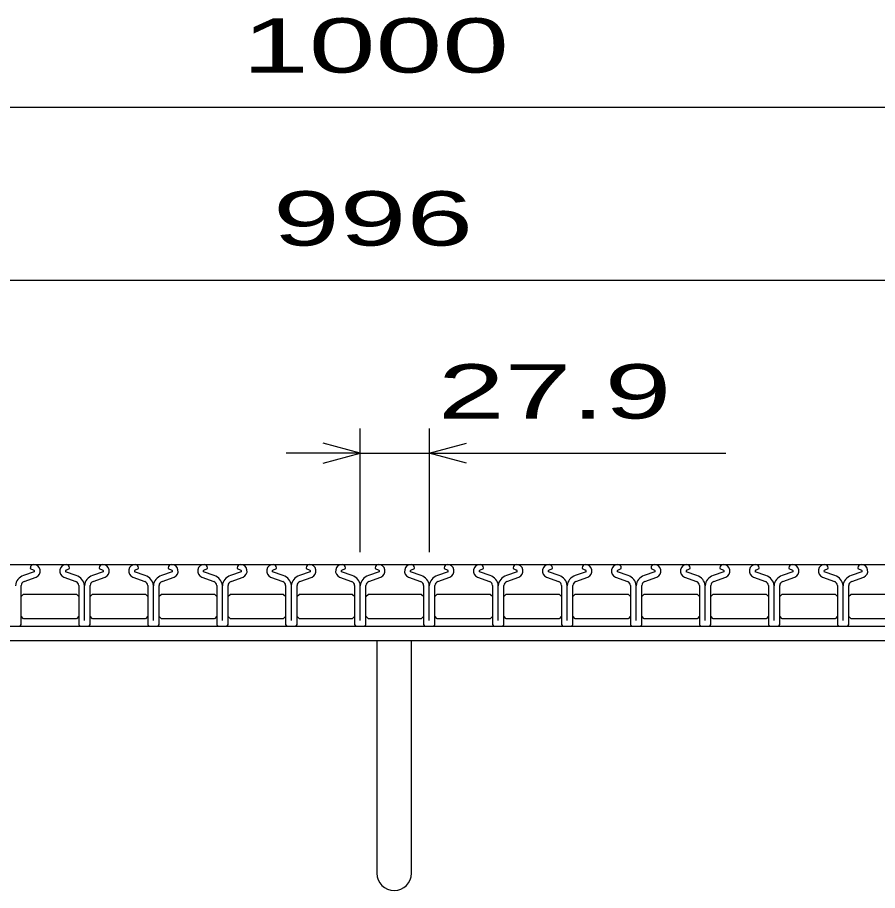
# Model space of a CAD drawing. Units: millimetres, scale not verified. Extents: x -1820 to 1724, y -1285 to 1059.
# Drawn here: x -1080.4 to -732.5, y -619 to -265.7 of the extents above; entities that cross this region are included whole.
import ezdxf
from ezdxf.enums import TextEntityAlignment as Align

# ---------------------------------------------------------------- set-up
doc = ezdxf.new("R2010")
doc.units = ezdxf.units.MM
doc.header["$LTSCALE"] = 10
for name, color, linetype, lineweight in [('16', 3, 'Continuous', 25), ('19', 6, 'Continuous', 25), ('22', 2, 'Continuous', 25)]:
    doc.layers.add(name, color=color, linetype=linetype, lineweight=lineweight)
doc.styles.add('ベクトル', font='')
doc.styles.get('ベクトル').set_extended_font_data('ベクトル')

msp = doc.modelspace()

# ---------------------------------------------------------------- linework, layer by layer
at = {"layer": '16'}
for p, q in [((-1426, -487), (-430, -487)), ((-1073.6, -490.01), (-1077.92, -491.53)), ((-1075.2, -488.38), (-1075.2, -488.61)), ((-1075.2, -488.61), (-1073.76, -489.31)), ((-1056.6, -491.53), (-1060.92, -490.01)), ((-1060.76, -489.31), (-1059.32, -488.61)), ((-1059.32, -488.61), (-1059.32, -488.38)), ((-1045.7, -490.01), (-1050.02, -491.53)), ((-1047.3, -488.38), (-1047.3, -488.61)), ((-1047.3, -488.61), (-1045.86, -489.31)), ((-1028.7, -491.53), (-1033.02, -490.01)), ((-1032.86, -489.31), (-1031.42, -488.61)), ((-1031.42, -488.61), (-1031.42, -488.38)), ((-1017.8, -490.01), (-1022.12, -491.53)), ((-1019.4, -488.38), (-1019.4, -488.61)), ((-1019.4, -488.61), (-1017.96, -489.31)), ((-1000.8, -491.53), (-1005.12, -490.01)), ((-1004.96, -489.31), (-1003.52, -488.61)), ((-1003.52, -488.61), (-1003.52, -488.38)), ((-989.9, -490.01), (-994.22, -491.53)), ((-991.5, -488.38), (-991.5, -488.61)), ((-991.5, -488.61), (-990.06, -489.31)), ((-972.9, -491.53), (-977.22, -490.01)), ((-977.06, -489.31), (-975.62, -488.61)), ((-975.62, -488.61), (-975.62, -488.38)), ((-962, -490.01), (-966.32, -491.53)), ((-963.6, -488.38), (-963.6, -488.61)), ((-963.6, -488.61), (-962.16, -489.31)), ((-945, -491.53), (-949.32, -490.01)), ((-949.16, -489.31), (-947.72, -488.61)), ((-947.72, -488.61), (-947.72, -488.38)), ((-934.1, -490.01), (-938.42, -491.53)), ((-935.7, -488.38), (-935.7, -488.61)), ((-935.7, -488.61), (-934.26, -489.31)), ((-917.1, -491.53), (-921.42, -490.01)), ((-921.26, -489.31), (-919.82, -488.61)), ((-919.82, -488.61), (-919.82, -488.38)), ((-906.2, -490.01), (-910.52, -491.53)), ((-907.8, -488.38), (-907.8, -488.61)), ((-907.8, -488.61), (-906.36, -489.31)), ((-889.2, -491.53), (-893.52, -490.01)), ((-893.36, -489.31), (-891.92, -488.61)), ((-891.92, -488.61), (-891.92, -488.38)), ((-878.3, -490.01), (-882.62, -491.53)), ((-879.9, -488.38), (-879.9, -488.61)), ((-879.9, -488.61), (-878.46, -489.31)), ((-861.3, -491.53), (-865.62, -490.01)), ((-865.46, -489.31), (-864.02, -488.61)), ((-864.02, -488.61), (-864.02, -488.38)), ((-850.4, -490.01), (-854.72, -491.53)), ((-852, -488.38), (-852, -488.61)), ((-852, -488.61), (-850.56, -489.31)), ((-833.4, -491.53), (-837.72, -490.01)), ((-837.56, -489.31), (-836.12, -488.61)), ((-836.12, -488.61), (-836.12, -488.38)), ((-822.5, -490.01), (-826.82, -491.53)), ((-824.1, -488.38), (-824.1, -488.61)), ((-824.1, -488.61), (-822.66, -489.31)), ((-805.5, -491.53), (-809.82, -490.01)), ((-809.66, -489.31), (-808.22, -488.61)), ((-808.22, -488.61), (-808.22, -488.38)), ((-794.6, -490.01), (-798.92, -491.53)), ((-796.2, -488.38), (-796.2, -488.61)), ((-796.2, -488.61), (-794.76, -489.31)), ((-777.6, -491.53), (-781.92, -490.01)), ((-781.76, -489.31), (-780.32, -488.61)), ((-780.32, -488.61), (-780.32, -488.38)), ((-766.7, -490.01), (-771.02, -491.53)), ((-768.3, -488.38), (-768.3, -488.61)), ((-768.3, -488.61), (-766.86, -489.31)), ((-749.7, -491.53), (-754.02, -490.01)), ((-753.86, -489.31), (-752.42, -488.61)), ((-752.42, -488.61), (-752.42, -488.38)), ((-738.8, -490.01), (-743.12, -491.53)), ((-740.4, -488.38), (-740.4, -488.61)), ((-740.4, -488.61), (-738.96, -489.31)), ((-1077.71, -493.89), (-1072.84, -492.18)), ((-1061.68, -492.18), (-1056.81, -493.89)), ((-1049.81, -493.89), (-1044.94, -492.18)), ((-1033.78, -492.18), (-1028.91, -493.89)), ((-1021.91, -493.89), (-1017.04, -492.18)), ((-1005.88, -492.18), (-1001.01, -493.89)), ((-994.01, -493.89), (-989.14, -492.18)), ((-977.98, -492.18), (-973.11, -493.89)), ((-966.11, -493.89), (-961.24, -492.18)), ((-950.08, -492.18), (-945.21, -493.89)), ((-938.21, -493.89), (-933.34, -492.18)), ((-922.18, -492.18), (-917.31, -493.89)), ((-910.31, -493.89), (-905.44, -492.18)), ((-894.28, -492.18), (-889.41, -493.89)), ((-882.41, -493.89), (-877.54, -492.18)), ((-866.38, -492.18), (-861.51, -493.89)), ((-854.51, -493.89), (-849.64, -492.18)), ((-838.48, -492.18), (-833.61, -493.89)), ((-826.61, -493.89), (-821.74, -492.18)), ((-810.58, -492.18), (-805.71, -493.89)), ((-798.71, -493.89), (-793.84, -492.18)), ((-782.68, -492.18), (-777.81, -493.89)), ((-770.81, -493.89), (-765.94, -492.18)), ((-754.78, -492.18), (-749.91, -493.89)), ((-742.91, -493.89), (-738.04, -492.18)), ((-1078.91, -511.31), (-1078.91, -495.59)), ((-1055.61, -495.59), (-1055.61, -511.31)), ((-1053.3, -509.71), (-1053.3, -495.64)), ((-1051.01, -511.31), (-1051.01, -495.59)), ((-1027.71, -495.59), (-1027.71, -511.31)), ((-1025.4, -509.71), (-1025.4, -495.64)), ((-1023.11, -511.31), (-1023.11, -495.59)), ((-999.81, -495.59), (-999.81, -511.31)), ((-997.5, -509.71), (-997.5, -495.64)), ((-995.21, -511.31), (-995.21, -495.59)), ((-971.91, -495.59), (-971.91, -511.31)), ((-969.6, -509.71), (-969.6, -495.64)), ((-967.31, -511.31), (-967.31, -495.59)), ((-944.01, -495.59), (-944.01, -511.31)), ((-941.7, -509.71), (-941.7, -495.64)), ((-939.41, -511.31), (-939.41, -495.59)), ((-916.11, -495.59), (-916.11, -511.31)), ((-913.8, -509.71), (-913.8, -495.64)), ((-911.51, -511.31), (-911.51, -495.59)), ((-888.21, -495.59), (-888.21, -511.31)), ((-885.9, -509.71), (-885.9, -495.64)), ((-883.61, -511.31), (-883.61, -495.59)), ((-860.31, -495.59), (-860.31, -511.31)), ((-858, -509.71), (-858, -495.64)), ((-855.71, -511.31), (-855.71, -495.59)), ((-832.41, -495.59), (-832.41, -511.31)), ((-830.1, -509.71), (-830.1, -495.64)), ((-827.81, -511.31), (-827.81, -495.59)), ((-804.51, -495.59), (-804.51, -511.31)), ((-802.2, -509.71), (-802.2, -495.64)), ((-799.91, -511.31), (-799.91, -495.59)), ((-776.61, -495.59), (-776.61, -511.31)), ((-774.3, -509.71), (-774.3, -495.64)), ((-772.01, -511.31), (-772.01, -495.59)), ((-748.71, -495.59), (-748.71, -511.31)), ((-746.4, -509.71), (-746.4, -495.64)), ((-744.11, -511.31), (-744.11, -495.59)), ((-1078.95, -500), (-1077.95, -499)), ((-1077.95, -499), (-1056.55, -499)), ((-1056.55, -499), (-1055.55, -500)), ((-1051.05, -500), (-1050.05, -499)), ((-1050.05, -499), (-1028.65, -499)), ((-1028.65, -499), (-1027.65, -500)), ((-1023.15, -500), (-1022.15, -499)), ((-1022.15, -499), (-1000.75, -499)), ((-1000.75, -499), (-999.75, -500)), ((-995.25, -500), (-994.25, -499)), ((-994.25, -499), (-972.85, -499)), ((-972.85, -499), (-971.85, -500)), ((-967.35, -500), (-966.35, -499)), ((-966.35, -499), (-944.95, -499)), ((-944.95, -499), (-943.95, -500)), ((-939.45, -500), (-938.45, -499)), ((-938.45, -499), (-917.05, -499)), ((-917.05, -499), (-916.05, -500)), ((-911.55, -500), (-910.55, -499)), ((-910.55, -499), (-889.15, -499)), ((-889.15, -499), (-888.15, -500)), ((-883.65, -500), (-882.65, -499)), ((-882.65, -499), (-861.25, -499)), ((-861.25, -499), (-860.25, -500)), ((-855.75, -500), (-854.75, -499)), ((-854.75, -499), (-833.35, -499)), ((-833.35, -499), (-832.35, -500)), ((-827.85, -500), (-826.85, -499)), ((-826.85, -499), (-805.45, -499)), ((-805.45, -499), (-804.45, -500)), ((-799.95, -500), (-798.95, -499)), ((-798.95, -499), (-777.55, -499)), ((-777.55, -499), (-776.55, -500)), ((-772.05, -500), (-771.05, -499)), ((-771.05, -499), (-749.65, -499)), ((-749.65, -499), (-748.65, -500)), ((-744.15, -500), (-743.15, -499)), ((-743.15, -499), (-721.75, -499)), ((-1077.95, -509), (-1078.95, -508)), ((-1055.55, -508), (-1056.55, -509)), ((-1050.05, -509), (-1051.05, -508)), ((-1027.65, -508), (-1028.65, -509)), ((-1022.15, -509), (-1023.15, -508)), ((-999.75, -508), (-1000.75, -509)), ((-994.25, -509), (-995.25, -508)), ((-971.85, -508), (-972.85, -509)), ((-966.35, -509), (-967.35, -508)), ((-943.95, -508), (-944.95, -509)), ((-938.45, -509), (-939.45, -508)), ((-916.05, -508), (-917.05, -509)), ((-910.55, -509), (-911.55, -508)), ((-888.15, -508), (-889.15, -509)), ((-882.65, -509), (-883.65, -508)), ((-860.25, -508), (-861.25, -509)), ((-854.75, -509), (-855.75, -508)), ((-832.35, -508), (-833.35, -509)), ((-826.85, -509), (-827.85, -508)), ((-804.45, -508), (-805.45, -509)), ((-798.95, -509), (-799.95, -508)), ((-776.55, -508), (-777.55, -509)), ((-771.05, -509), (-772.05, -508)), ((-748.65, -508), (-749.65, -509)), ((-743.15, -509), (-744.15, -508)), ((-1426, -512), (-430, -512)), ((-1082.81, -512.01), (-1079.61, -512.01)), ((-1056.55, -509), (-1077.95, -509)), ((-1054.91, -512.01), (-1051.71, -512.01)), ((-1028.65, -509), (-1050.05, -509)), ((-1027.01, -512.01), (-1023.81, -512.01)), ((-1000.75, -509), (-1022.15, -509)), ((-999.11, -512.01), (-995.91, -512.01)), ((-972.85, -509), (-994.25, -509)), ((-971.21, -512.01), (-968.01, -512.01)), ((-944.95, -509), (-966.35, -509)), ((-943.31, -512.01), (-940.11, -512.01)), ((-917.05, -509), (-938.45, -509)), ((-915.41, -512.01), (-912.21, -512.01)), ((-889.15, -509), (-910.55, -509)), ((-887.51, -512.01), (-884.31, -512.01)), ((-861.25, -509), (-882.65, -509)), ((-859.61, -512.01), (-856.41, -512.01)), ((-833.35, -509), (-854.75, -509)), ((-831.71, -512.01), (-828.51, -512.01)), ((-805.45, -509), (-826.85, -509)), ((-803.81, -512.01), (-800.61, -512.01)), ((-777.55, -509), (-798.95, -509)), ((-775.91, -512.01), (-772.71, -512.01)), ((-749.65, -509), (-771.05, -509)), ((-748.01, -512.01), (-744.81, -512.01)), ((-721.75, -509), (-743.15, -509))]:
    msp.add_line(p, q, dxfattribs=at)
for centre, radius, start, end in [((-1073.75, -488.45), 1.45, 94.45, 177.5), ((-1073.91, -489.7), 2.7, 293.32, 89.02), ((-1060.61, -489.7), 2.7, 90.98, 246.68), ((-1060.77, -488.45), 1.45, 2.5, 85.55), ((-1045.85, -488.45), 1.45, 94.45, 177.5), ((-1046.01, -489.7), 2.7, 293.32, 89.02), ((-1032.71, -489.7), 2.7, 90.98, 246.68), ((-1032.87, -488.45), 1.45, 2.5, 85.55), ((-1017.95, -488.45), 1.45, 94.45, 177.5), ((-1018.11, -489.7), 2.7, 293.32, 89.02), ((-1004.81, -489.7), 2.7, 90.98, 246.68), ((-1004.97, -488.45), 1.45, 2.5, 85.55), ((-990.05, -488.45), 1.45, 94.45, 177.5), ((-990.21, -489.7), 2.7, 293.32, 89.02), ((-976.91, -489.7), 2.7, 90.98, 246.68), ((-977.07, -488.45), 1.45, 2.5, 85.55), ((-962.15, -488.45), 1.45, 94.45, 177.5), ((-962.31, -489.7), 2.7, 293.32, 89.02), ((-949.01, -489.7), 2.7, 90.98, 246.68), ((-949.17, -488.45), 1.45, 2.5, 85.55), ((-934.25, -488.45), 1.45, 94.45, 177.5), ((-934.41, -489.7), 2.7, 293.32, 89.02), ((-921.11, -489.7), 2.7, 90.98, 246.68), ((-921.27, -488.45), 1.45, 2.5, 85.55), ((-906.35, -488.45), 1.45, 94.45, 177.5), ((-906.51, -489.7), 2.7, 293.32, 89.02), ((-893.21, -489.7), 2.7, 90.98, 246.68), ((-893.37, -488.45), 1.45, 2.5, 85.55), ((-878.45, -488.45), 1.45, 94.45, 177.5), ((-878.61, -489.7), 2.7, 293.32, 89.02), ((-865.31, -489.7), 2.7, 90.98, 246.68), ((-865.47, -488.45), 1.45, 2.5, 85.55), ((-850.55, -488.45), 1.45, 94.45, 177.5), ((-850.71, -489.7), 2.7, 293.32, 89.02), ((-837.41, -489.7), 2.7, 90.98, 246.68), ((-837.57, -488.45), 1.45, 2.5, 85.55), ((-822.65, -488.45), 1.45, 94.45, 177.5), ((-822.81, -489.7), 2.7, 293.32, 89.02), ((-809.51, -489.7), 2.7, 90.98, 246.68), ((-809.67, -488.45), 1.45, 2.5, 85.55), ((-794.75, -488.45), 1.45, 94.45, 177.5), ((-794.91, -489.7), 2.7, 293.32, 89.02), ((-781.61, -489.7), 2.7, 90.98, 246.68), ((-781.77, -488.45), 1.45, 2.5, 85.55), ((-766.85, -488.45), 1.45, 94.45, 177.5), ((-767.01, -489.7), 2.7, 293.32, 89.02), ((-753.71, -489.7), 2.7, 90.98, 246.68), ((-753.87, -488.45), 1.45, 2.5, 85.55), ((-738.95, -488.45), 1.45, 94.45, 177.5), ((-739.11, -489.7), 2.7, 293.32, 89.02), ((-1073.93, -489.72), 0.44, 317.67, 68.09), ((-1060.59, -489.72), 0.44, 111.91, 222.33), ((-1046.03, -489.72), 0.44, 317.67, 68.09), ((-1032.69, -489.72), 0.44, 111.91, 222.33), ((-1018.13, -489.72), 0.44, 317.67, 68.09), ((-1004.79, -489.72), 0.44, 111.91, 222.33), ((-990.23, -489.72), 0.44, 317.67, 68.09), ((-976.89, -489.72), 0.44, 111.91, 222.33), ((-962.33, -489.72), 0.44, 317.67, 68.09), ((-948.99, -489.72), 0.44, 111.91, 222.33), ((-934.43, -489.72), 0.44, 317.67, 68.09), ((-921.09, -489.72), 0.44, 111.91, 222.33), ((-906.53, -489.72), 0.44, 317.67, 68.09), ((-893.19, -489.72), 0.44, 111.91, 222.33), ((-878.63, -489.72), 0.44, 317.67, 68.09), ((-865.29, -489.72), 0.44, 111.91, 222.33), ((-850.73, -489.72), 0.44, 317.67, 68.09), ((-837.39, -489.72), 0.44, 111.91, 222.33), ((-822.83, -489.72), 0.44, 317.67, 68.09), ((-809.49, -489.72), 0.44, 111.91, 222.33), ((-794.93, -489.72), 0.44, 317.67, 68.09), ((-781.59, -489.72), 0.44, 111.91, 222.33), ((-767.03, -489.72), 0.44, 317.67, 68.09), ((-753.69, -489.72), 0.44, 111.91, 222.33), ((-739.13, -489.72), 0.44, 317.67, 68.09), ((-1076.63, -495.94), 4.6, 106.3, 176.22), ((-1077.11, -495.59), 1.8, 109.42, 180), ((-1057.41, -495.59), 1.8, 0, 70.58), ((-1057.89, -495.94), 4.6, 3.78, 73.7), ((-1048.73, -495.94), 4.6, 106.3, 176.22), ((-1049.21, -495.59), 1.8, 109.42, 180), ((-1029.51, -495.59), 1.8, 0, 70.58), ((-1029.99, -495.94), 4.6, 3.78, 73.7), ((-1020.83, -495.94), 4.6, 106.3, 176.22), ((-1021.31, -495.59), 1.8, 109.42, 180), ((-1001.61, -495.59), 1.8, 0, 70.58), ((-1002.09, -495.94), 4.6, 3.78, 73.7), ((-992.93, -495.94), 4.6, 106.3, 176.22), ((-993.41, -495.59), 1.8, 109.42, 180), ((-973.71, -495.59), 1.8, 0, 70.58), ((-974.19, -495.94), 4.6, 3.78, 73.7), ((-965.03, -495.94), 4.6, 106.3, 176.22), ((-965.51, -495.59), 1.8, 109.42, 180), ((-945.81, -495.59), 1.8, 0, 70.58), ((-946.29, -495.94), 4.6, 3.78, 73.7), ((-937.13, -495.94), 4.6, 106.3, 176.22), ((-937.61, -495.59), 1.8, 109.42, 180), ((-917.91, -495.59), 1.8, 0, 70.58), ((-918.39, -495.94), 4.6, 3.78, 73.7), ((-909.23, -495.94), 4.6, 106.3, 176.22), ((-909.71, -495.59), 1.8, 109.42, 180), ((-890.01, -495.59), 1.8, 0, 70.58), ((-890.49, -495.94), 4.6, 3.78, 73.7), ((-881.33, -495.94), 4.6, 106.3, 176.22), ((-881.81, -495.59), 1.8, 109.42, 180), ((-862.11, -495.59), 1.8, 0, 70.58), ((-862.59, -495.94), 4.6, 3.78, 73.7), ((-853.43, -495.94), 4.6, 106.3, 176.22), ((-853.91, -495.59), 1.8, 109.42, 180), ((-834.21, -495.59), 1.8, 0, 70.58), ((-834.69, -495.94), 4.6, 3.78, 73.7), ((-825.53, -495.94), 4.6, 106.3, 176.22), ((-826.01, -495.59), 1.8, 109.42, 180), ((-806.31, -495.59), 1.8, 0, 70.58), ((-806.79, -495.94), 4.6, 3.78, 73.7), ((-797.63, -495.94), 4.6, 106.3, 176.22), ((-798.11, -495.59), 1.8, 109.42, 180), ((-778.41, -495.59), 1.8, 0, 70.58), ((-778.89, -495.94), 4.6, 3.78, 73.7), ((-769.73, -495.94), 4.6, 106.3, 176.22), ((-770.21, -495.59), 1.8, 109.42, 180), ((-750.51, -495.59), 1.8, 0, 70.58), ((-750.99, -495.94), 4.6, 3.78, 73.7), ((-741.83, -495.94), 4.6, 106.3, 176.22), ((-742.31, -495.59), 1.8, 109.42, 180), ((-1079.61, -511.31), 0.7, 270, 0), ((-1054.91, -511.31), 0.7, 180, 270), ((-1051.71, -511.31), 0.7, 270, 0), ((-1027.01, -511.31), 0.7, 180, 270), ((-1023.81, -511.31), 0.7, 270, 0), ((-999.11, -511.31), 0.7, 180, 270), ((-995.91, -511.31), 0.7, 270, 0), ((-971.21, -511.31), 0.7, 180, 270), ((-968.01, -511.31), 0.7, 270, 0), ((-943.31, -511.31), 0.7, 180, 270), ((-940.11, -511.31), 0.7, 270, 0), ((-915.41, -511.31), 0.7, 180, 270), ((-912.21, -511.31), 0.7, 270, 0), ((-887.51, -511.31), 0.7, 180, 270), ((-884.31, -511.31), 0.7, 270, 0), ((-859.61, -511.31), 0.7, 180, 270), ((-856.41, -511.31), 0.7, 270, 0), ((-831.71, -511.31), 0.7, 180, 270), ((-828.51, -511.31), 0.7, 270, 0), ((-803.81, -511.31), 0.7, 180, 270), ((-800.61, -511.31), 0.7, 270, 0), ((-775.91, -511.31), 0.7, 180, 270), ((-772.71, -511.31), 0.7, 270, 0), ((-748.01, -511.31), 0.7, 180, 270), ((-744.81, -511.31), 0.7, 270, 0)]:
    msp.add_arc(centre, radius, start, end, dxfattribs=at)
at = {"layer": '19'}
for p, q in [((-1428, -512), (-428, -512)), ((-428, -518), (-1428, -518)), ((-935, -518), (-935, -612)), ((-921, -612), (-921, -518))]:
    msp.add_line(p, q, dxfattribs=at)
msp.add_arc((-928, -612), 7, 180, 0, dxfattribs=at)
at = {"layer": '22', "color": 4}
for p, q in [((-1428, -302), (-428, -302)), ((-1426, -372), (-430, -372)), ((-941.7, -482), (-941.7, -432)), ((-913.8, -432), (-913.8, -482)), ((-941.7, -442), (-956.7, -438)), ((-913.8, -442), (-898.8, -438)), ((-941.7, -442), (-971.7, -442)), ((-956.7, -446), (-941.7, -442)), ((-941.7, -442), (-913.8, -442)), ((-898.8, -446), (-913.8, -442)), ((-913.8, -442), (-793.8, -442))]:
    msp.add_line(p, q, dxfattribs=at)

# ---------------------------------------------------------------- texts
at = {"layer": '22', "style": 'ベクトル', "width": 1.65}
for s, p in [(' 1000 ', (-1003, -277)), (' 996 ', (-990.5, -347)), (' 27.9 ', (-923.8, -417))]:
    msp.add_text(s, height=21.99, dxfattribs=at).set_placement(p, align=Align.MIDDLE_LEFT)

doc.saveas('drawing.dxf')
